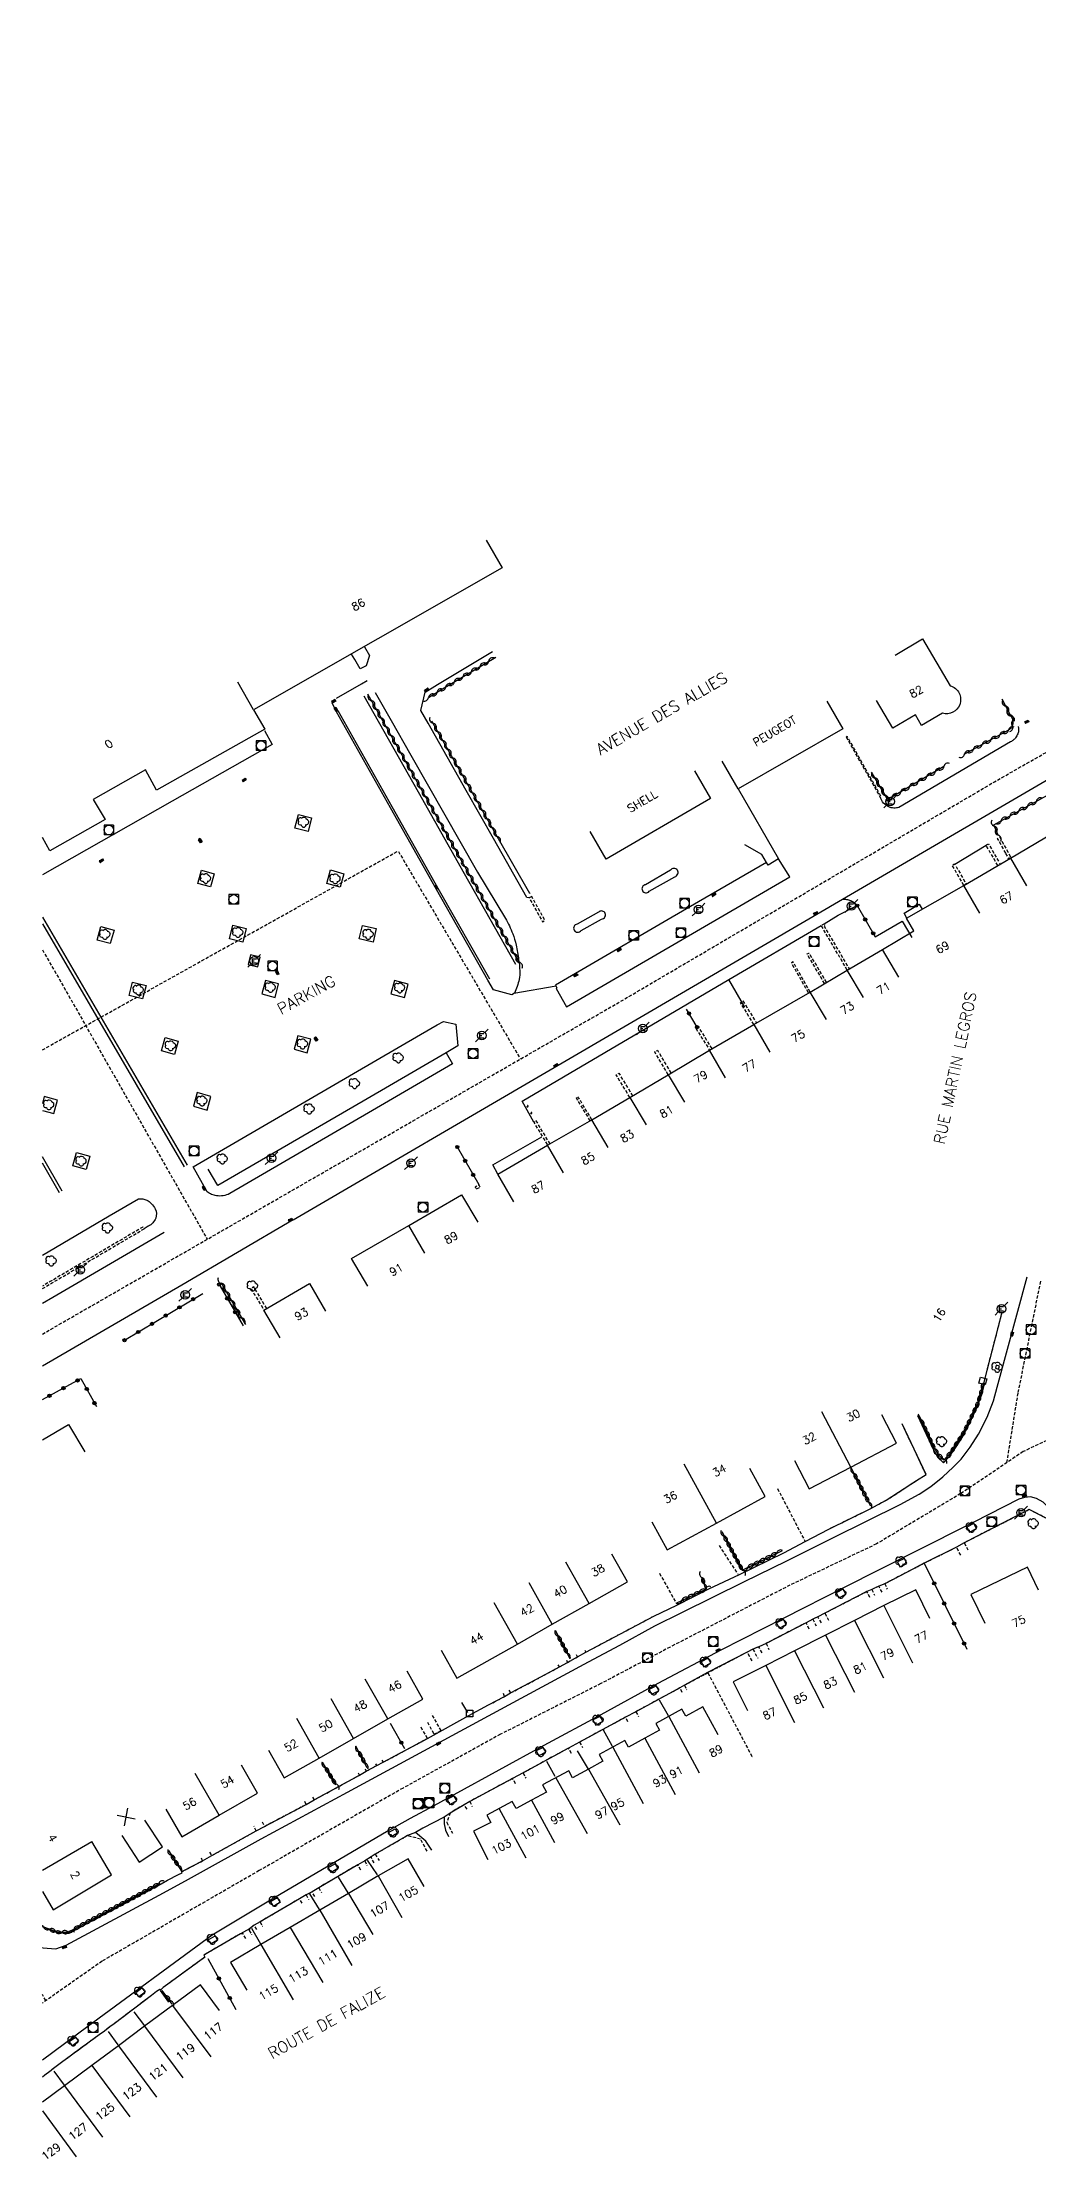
# Model space of a CAD drawing. Header units: millimetres. Extents: x 267000 to 268000, y 124000 to 125000.
# Drawn here: x 267000 to 267155.6, y 124669.3 to 125000 of the extents above; entities that cross this region are included whole.
import ezdxf
from ezdxf.enums import TextEntityAlignment as Align

# ---------------------------------------------------------------- set-up
doc = ezdxf.new("R2010")
doc.units = ezdxf.units.MM
doc.linetypes.add('DASHED', pattern=[0.75, 0.5, -0.25])
doc.layers.get('0').update_dxf_attribs({"linetype": 'CONTINUOUS'})
for name, color, linetype in [('W0001', 6, 'DASHED'), ('W0008', 7, 'CONTINUOUS'), ('W0017', 7, 'CONTINUOUS'), ('W0100', 7, 'CONTINUOUS'), ('W0112', 1, 'DASHED'), ('W0300', 7, 'CONTINUOUS'), ('W0302', 3, 'CONTINUOUS'), ('W0310', 3, 'CONTINUOUS'), ('W0322', 7, 'CONTINUOUS'), ('W0400', 7, 'CONTINUOUS'), ('W0420', 7, 'CONTINUOUS'), ('W0471', 7, 'CONTINUOUS'), ('W0984', 7, 'CONTINUOUS'), ('W0989', 7, 'CONTINUOUS'), ('W0991', 7, 'CONTINUOUS'), ('W1102', 7, 'CONTINUOUS')]:
    doc.layers.add(name, color=color, linetype=linetype)
doc.styles.get("Standard").update_dxf_attribs({"font": 'romans.shx', "width": 0.85})

# ---------------------------------------------------------------- blocks, each defined once
blk = doc.blocks.new('T400')
for p, q in [((-0.15, 0.3), (0.15, 0.3)), ((-0.15, -0.25), (-0.15, 0.3)), ((-0.15, 0.15), (0.15, 0.15)), ((-0.15, 0), (0.15, 0)), ((0.15, 0.3), (0.15, -0.25)), ((-0.15, -0.15), (0.15, -0.15)), ((-0.15, -0.25), (-0.15, -0.3)), ((-0.15, -0.3), (0.15, -0.3)), ((0.15, -0.3), (0.15, -0.25))]:
    blk.add_line(p, q)
blk = doc.blocks.new('T420')
for p, q in [((0.75, 0.75), (-0.75, 0.75)), ((-0.75, 0.75), (-0.75, -0.75)), ((0.75, 0.75), (0.75, -0.75)), ((0.75, -0.75), (-0.75, -0.75))]:
    blk.add_line(p, q)
blk.add_ellipse((0, 0), major_axis=(-0.53, 0.53), ratio=1, start_param=3.926991, end_param=10.210176)
blk = doc.blocks.new('T471')
for p, q in [((-0.333334, 0.333334), (-0.333334, -0.333334)), ((-0.333334, 0.333334), (0.333334, 0.333334)), ((-0.333334, 0), (0, 0)), ((0.500001, 0.500001), (1.000002, 1.000002)), ((-0.500001, -0.500001), (-1.000002, -1.000002)), ((-0.333334, -0.333334), (0.333334, -0.333334))]:
    blk.add_line(p, q)
blk.add_ellipse((0, 0), major_axis=(0.471405, 0.471405), ratio=1, start_param=5.4977871438, end_param=11.780972451)
blk = doc.blocks.new('T300')
for p, q in [((-0.8, 0.51), (-0.86, 0.34)), ((-0.86, 0.34), (-0.86, 0.17)), ((-0.86, 0.17), (-0.74, 0.06)), ((-0.69, 0.63), (-0.8, 0.51)), ((-0.8, -0.06), (-0.74, 0.06)), ((-0.74, 0.06), (-0.69, 0.11)), ((-0.57, 0.69), (-0.69, 0.63)), ((-0.46, 0.69), (-0.57, 0.69)), ((-0.29, 0.63), (-0.46, 0.69)), ((-0.29, 0.63), (-0.17, 0.74)), ((-0.23, 0.57), (-0.29, 0.63)), ((-0.17, 0.74), (-0.06, 0.8)), ((-0.06, 0.8), (0.06, 0.8)), ((0.06, 0.8), (0.23, 0.74)), ((0.23, 0.74), (0.34, 0.63)), ((0.34, 0.63), (0.4, 0.51)), ((0.46, 0.46), (0.34, 0.46)), ((0.4, 0.51), (0.4, 0.46)), ((0.57, 0.4), (0.46, 0.46)), ((0.57, 0.4), (0.69, 0.29)), ((0.69, 0.29), (0.74, 0.17)), ((0.74, 0.06), (0.69, -0.17)), ((0.74, 0.17), (0.74, 0.06)), ((-0.8, -0.17), (-0.8, -0.06)), ((-0.8, -0.23), (-0.8, -0.17)), ((-0.74, -0.34), (-0.8, -0.23)), ((-0.69, -0.4), (-0.74, -0.34)), ((-0.51, -0.46), (-0.69, -0.4)), ((-0.4, -0.46), (-0.51, -0.46)), ((-0.4, -0.46), (-0.34, -0.46)), ((-0.34, -0.46), (-0.34, -0.4)), ((-0.34, -0.51), (-0.34, -0.46)), ((-0.29, -0.63), (-0.34, -0.51)), ((-0.17, -0.74), (-0.29, -0.63)), ((-0.06, -0.8), (-0.17, -0.74)), ((0.06, -0.8), (-0.06, -0.8)), ((0.17, -0.74), (0.06, -0.8)), ((0.23, -0.69), (0.17, -0.74)), ((0.29, -0.46), (0.23, -0.46)), ((0.29, -0.63), (0.23, -0.69)), ((0.46, -0.4), (0.29, -0.46)), ((0.34, -0.51), (0.29, -0.63)), ((0.34, -0.51), (0.34, -0.46)), ((0.57, -0.34), (0.46, -0.4)), ((0.63, -0.29), (0.57, -0.34)), ((0.69, -0.17), (0.63, -0.29))]:
    blk.add_line(p, q)
blk = doc.blocks.new('t112o')
at = {"color": 0, "linetype": 'Continuous'}
for p, q in [((-0.5, 0.5), (0.5, 0.5)), ((-0.5, -0.5), (-0.5, 0.5)), ((0.5, 0.5), (0.5, -0.5)), ((0.5, -0.5), (-0.5, -0.5))]:
    blk.add_line(p, q, dxfattribs=at)
blk = doc.blocks.new('t310o')
at = {"color": 0, "linetype": 'Continuous'}
for centre, start, end in [((-0.5, 0.38), 216.8699, 323.1304), ((0.5, -0.37), 36.8699, 143.1303)]:
    blk.add_arc(centre, 0.625, start, end, dxfattribs=at)
blk = doc.blocks.new('t322o')
at = {"color": 0, "linetype": 'Continuous'}
for radius in [0.25, 0.15]:
    blk.add_circle((0, 0), radius, dxfattribs=at)
blk = doc.blocks.new('t991o')
at = {"color": 0, "linetype": 'Continuous'}
for p, q in [((-1, 1), (1, -1)), ((-1, -1), (1, 1))]:
    blk.add_line(p, q, dxfattribs=at)

msp = doc.modelspace()

# ---------------------------------------------------------------- linework, layer by layer
at = {"layer": 'W0001', "flags": 128}
for points in [[(267000, 124798.16), (267089.95, 124849.93), (267148.73, 124884.45), (267214.18, 124921.8), (267260.86, 124949.37), (267322.71, 124985.19), (267333.46, 124988.9), (267351.8, 125000)], [(267000, 124842.57), (267055.58, 124873.65), (267074.69, 124841.15)], [(267000, 124858.2), (267002.94, 124853.11), (267025.76, 124812.99)]]:
    msp.add_lwpolyline(points, dxfattribs=at)
at = {"layer": 'W0001'}
for points in [[(267339.73, 124907.63), (267323.99, 124896.55), (267309.55, 124884.73), (267293.87, 124872.45), (267278.13, 124860.56), (267264.16, 124849.42), (267243.14, 124834.06), (267224.93, 124821.58), (267209.91, 124811.66), (267193.09, 124801.47), (267168.44, 124787.04), (267153.24, 124779.8), (267143.46, 124773.24), (267130.31, 124765.38), (267116.8, 124758.94), (267098.08, 124749.27), (267087.25, 124743.55), (267071.57, 124735.64), (267056.36, 124727.24), (267033.87, 124714.34), (267009.34, 124700.19), (267000, 124693.63)], [(267150.69, 124778.09), (267152.45, 124789.02), (267156, 124806.53)], [(267000.57, 124694.03), (267000, 124694.97)]]:
    msp.add_lwpolyline(points, dxfattribs=at)
at = {"layer": 'W0008', "flags": 128}
for points in [[(267076.06, 124866.31), (267075.7, 124866.37), (267070.46, 124875.58), (267066.19, 124883.11), (267060.25, 124893.6), (267059.14, 124895.62), (267059.81, 124898.49), (267061.75, 124899.67), (267070.32, 124904.82)], [(267045.98, 124897.53), (267049.86, 124899.77), (267050.72, 124900.27)], [(267069.89, 124853.62), (267061.86, 124867.77), (267054.67, 124880.57), (267046.23, 124895.55)], [(267034.71, 124892.46), (267035.92, 124890.3), (267020.26, 124881.46), (267000, 124869.93)], [(267113.15, 124871.87), (267102.53, 124865.73), (267080.17, 124852.68)], [(267135.06, 124863.15), (267134.62, 124863.92), (267136.98, 124865.36), (267137.46, 124864.54)], [(267000, 124863.32), (267022.62, 124824.55)], [(267000, 124862.29), (267022.18, 124824.29)], [(267003.08, 124820.49), (267000, 124825.85)], [(267002.66, 124820.25), (267000, 124824.87)], [(267000, 124793.2), (267021.79, 124805.84), (267039.2, 124816.05)], [(267016.54, 124815.02), (267015.89, 124814.61)], [(267019.03, 124814.06), (267001.62, 124803.9), (267000, 124802.96)]]:
    msp.add_lwpolyline(points, dxfattribs=at)
for points in [[(267052.01, 124898.4), (267054.49, 124894.05), (267057.58, 124888.63), (267067.96, 124870.36), (267072.38, 124863.11, -0.029091), (267073.48, 124860.72, -0.041568), (267074, 124858.96, -0.014323), (267074.41, 124856.65, -0.019305), (267074.6, 124854.91, -0.077148), (267074.49, 124853.59, -0.044816), (267073.76, 124851.44), (267073.32, 124851.15), (267070.47, 124851.96), (267069.6, 124853.46), (267061.58, 124867.61), (267054.39, 124880.41), (267045.94, 124895.39), (267045.3, 124896.79)], [(267152.42, 124893.1, -0.210853), (267152.38, 124891.97, -0.088544), (267152.03, 124891.33, -0.05906), (267151.69, 124890.98, -0.05906), (267151.27, 124890.73), (267133.81, 124880.45, -0.08622), (267133.02, 124880.36, -0.08622), (267132.24, 124880.54, -0.107487), (267131.43, 124881.12, -0.107487), (267130.93, 124881.98)], [(267039.2, 124816.03), (267080.57, 124840.17), (267121.01, 124863.8), (267125.01, 124866.1), (267163.49, 124888.56, -0.111195), (267166.54, 124889.51, -0.137152), (267169.1, 124889.01, -0.093635), (267171.45, 124887.21, -0.087771), (267173.12, 124884.53, -0.092394), (267173.59, 124882.19, -0.081554), (267173.19, 124879.51), (267171.06, 124871.26)], [(267125.01, 124866.1, -0.062197), (267125.64, 124866.09, -0.062197), (267126.24, 124865.92, -0.066238), (267126.82, 124865.59, -0.066238), (267127.29, 124865.11)], [(267000, 124810.51), (267010.44, 124816.64), (267015.03, 124819.32, -0.063559), (267015.71, 124819.28, -0.067174), (267016.33, 124819.08, -0.087168), (267017.02, 124818.58, -0.071282), (267017.63, 124817.73, -0.218911), (267017.71, 124816.29, -0.180441), (267016.56, 124815.01)]]:
    msp.add_lwpolyline(points, format="xyb", dxfattribs=at)
msp.add_lwpolyline([(267152.61, 124893.21), (267152.61, 124893.21)], close=True, dxfattribs=at)
msp.add_lwpolyline([(267025.75, 124820.39), (267023.54, 124824.3), (267059.07, 124845), (267061.67, 124846.51), (267062.68, 124847.02), (267064.6, 124846.59), (267064.91, 124843.2), (267063.08, 124842.13), (267064.06, 124840.39), (267050.94, 124832.72), (267029.27, 124820.11, -0.078775), (267028.27, 124819.78, -0.078775), (267027.22, 124819.78, -0.05975), (267026.45, 124820, -0.05975)], format="xyb", close=True, dxfattribs=at)
at = {"layer": 'W0008'}
for points in [[(267018.91, 124710.86), (267022.81, 124713.01), (267034.17, 124719.3), (267047.67, 124726.57), (267060.86, 124733.74), (267074.81, 124741.26), (267085.34, 124746.97), (267090.2, 124749.58), (267095.7, 124752.57), (267099.92, 124754.65), (267104.84, 124757.09), (267109.61, 124759.47), (267116.31, 124762.76), (267123.6, 124766.41), (267134.02, 124771.56), (267136.97, 124773.15), (267138.8, 124774.37), (267140.68, 124775.87), (267142.3, 124777.36), (267143.52, 124778.65), (267144.95, 124780.51), (267146.24, 124782.52), (267147.6, 124785.18), (267148.59, 124787.74), (267149.18, 124789.85), (267153.83, 124807.11)], [(267136.72, 124785.43), (267139.16, 124780.21), (267139.89, 124778.89), (267140.76, 124778.06), (267141.7, 124779.08), (267142.55, 124780.22), (267143.69, 124782), (267144.76, 124783.99), (267145.93, 124786.52), (267146.83, 124788.91), (267147.21, 124790.39), (267147.12, 124790.64), (267147.59, 124792.5), (267149.9, 124801.39)], [(267149.02, 124793.31), (267148.88, 124792.82), (267149.37, 124792.7), (267149.51, 124793.17), (267149.02, 124793.31)], [(267019.56, 124712.83), (267021.28, 124713.74), (267021.84, 124714.01), (267021.78, 124714.15), (267022.02, 124714.29), (267025.04, 124715.85), (267026.46, 124716.69), (267033.4, 124720.54), (267034.69, 124721.25), (267041.21, 124724.69), (267042.45, 124725.39), (267049.55, 124729.25), (267050.6, 124729.86), (267052.25, 124730.78), (267053.22, 124731.26), (267060.15, 124735), (267066.62, 124738.59), (267069.69, 124740.22), (267072.22, 124741.54), (267073.14, 124742.09), (267077.1, 124744.19), (267080.78, 124746.17), (267082.02, 124746.86), (267083.6, 124747.72), (267084.9, 124748.46), (267088.55, 124750.41), (267095.54, 124754.11), (267099.13, 124755.81), (267104.13, 124758.39), (267108.93, 124760.6), (267115.85, 124763.97), (267119.15, 124765.78), (267122.87, 124767.71), (267129.35, 124770.88), (267131.8, 124772.2), (267136.58, 124775.29), (267138.05, 124776.24), (267134.32, 124784.14)], [(267167.04, 124752.49), (267157.98, 124770.12), (267157.2, 124771.07), (267156.37, 124771.93), (267155.33, 124772.48), (267154.38, 124772.74), (267153.45, 124772.65), (267152.53, 124772.35), (267145.51, 124768.79), (267136.07, 124764.02), (267125.24, 124758.58), (267115.84, 124753.8), (267105.99, 124748.79), (267096.16, 124743.55), (267087.24, 124738.69), (267078.35, 124733.88), (267064.29, 124726.2), (267061.14, 124724.47), (267057.46, 124722.47)], [(267157.03, 124769.3), (267154.19, 124770.74), (267144.03, 124765.55), (267142.83, 124764.87), (267137.75, 124762.35), (267131.61, 124759.17), (267130.66, 124758.79), (267129.57, 124758.28), (267128.82, 124757.93), (267122.25, 124754.56), (267121.14, 124754.01), (267120.38, 124753.64), (267119.31, 124753.07), (267113.08, 124749.85), (267111.93, 124749.31), (267111.01, 124748.94), (267110.12, 124748.47), (267103.92, 124745.3), (267100.31, 124743.29), (267099.61, 124742.89), (267092.71, 124739.17), (267091.1, 124738.3), (267083.93, 124734.42), (267082.2, 124733.48), (267075.13, 124729.62), (267073.47, 124728.73), (267066.79, 124725.16), (267065.89, 124724.63), (267063.72, 124723.34), (267062.76, 124722.68), (267062.76, 124721.63), (267062.98, 124720.64), (267063.44, 124719.69)], [(267144.84, 124767.24), (267145.93, 124767.81), (267145.54, 124768.59), (267144.44, 124768.01), (267144.84, 124767.24)], [(267135.07, 124762.31), (267134.68, 124763.12), (267133.58, 124762.57), (267133.97, 124761.78), (267135.07, 124762.31)], [(267125.52, 124757.52), (267125.12, 124758.3), (267124.02, 124757.74), (267124.42, 124756.96), (267125.52, 124757.52)], [(267116.19, 124752.78), (267115.78, 124753.56), (267114.68, 124753.03), (267115.11, 124752.21), (267116.19, 124752.78)], [(267104.43, 124746.79), (267104.01, 124747.54), (267102.93, 124746.97), (267103.36, 124746.2), (267104.43, 124746.79)], [(267096.31, 124742.45), (267095.93, 124743.21), (267094.82, 124742.65), (267095.19, 124741.9), (267096.31, 124742.45)], [(267087.55, 124737.67), (267087.15, 124738.42), (267086.01, 124737.91), (267086.46, 124737.09), (267087.55, 124737.67)], [(267078.64, 124732.88), (267078.24, 124733.59), (267077.14, 124733.04), (267077.56, 124732.28), (267078.64, 124732.88)], [(267064.74, 124725.27), (267064.31, 124726.02), (267063.22, 124725.43), (267063.66, 124724.66), (267064.74, 124725.27)], [(267062.76, 124722.68), (267059.45, 124720.98), (267058.31, 124720.28), (267057.06, 124719.8), (267052.01, 124716.9), (267051.35, 124716.47), (267050.37, 124715.87), (267049.27, 124715.26), (267043.17, 124711.66), (267042.13, 124711), (267041.2, 124710.56), (267040.16, 124709.93), (267034.01, 124706.32), (267033.1, 124705.83), (267032.37, 124705.26), (267030.95, 124704.48), (267025.24, 124701.14), (267025.4, 124700.82), (267019.58, 124696.58), (267018.87, 124696.05), (267018.41, 124695.66), (267018.33, 124695.77), (267017.83, 124695.45), (267017.05, 124694.83), (267011.22, 124690.4), (267010.53, 124689.93), (267009.72, 124689.27), (267008.86, 124688.66), (267002.97, 124684.34), (267001.95, 124683.59), (267001.17, 124682.96), (267000.38, 124682.37), (267000, 124682.08)], [(267057.46, 124722.47), (267054.05, 124720.55), (267036.14, 124710.03), (267026.54, 124704.25), (267007.09, 124690), (267000, 124684.74)], [(267055.51, 124720.2), (267054.48, 124719.62), (267054.06, 124720.28), (267055.13, 124720.88), (267055.51, 124720.2)], [(267060.85, 124717.53), (267059.89, 124718.95), (267058.31, 124720.28)], [(267046.16, 124714.65), (267045.12, 124714.06), (267044.66, 124714.8), (267045.74, 124715.4), (267046.16, 124714.65)], [(267000, 124705.69), (267000.07, 124705.57), (267002.23, 124704.72), (267004.17, 124704.54), (267018.57, 124712.25), (267019.56, 124712.83)], [(267000, 124702.34), (267000.09, 124702.28), (267002.1, 124702.1), (267003.74, 124702.68), (267018.91, 124710.86)], [(267037.14, 124709.36), (267036.11, 124708.76), (267035.66, 124709.52), (267036.69, 124710.13), (267037.14, 124709.36)], [(267027.37, 124703.48), (267026.35, 124702.91), (267025.89, 124703.52), (267026.99, 124704.15), (267027.37, 124703.48)], [(267016.05, 124695.33), (267015.1, 124694.62), (267014.6, 124695.3), (267015.54, 124696.01), (267016.05, 124695.33)], [(267004.72, 124686.98), (267004.2, 124687.65), (267005.17, 124688.33), (267005.66, 124687.7), (267004.72, 124686.98)]]:
    msp.add_lwpolyline(points, dxfattribs=at)
at = {"layer": 'W0017'}
for p, q in [((267108.7, 124883.35), (267115.01, 124872.44)), ((267142.55, 124871.58), (267147.43, 124874.55)), ((267080.27, 124852.51), (267073.68, 124851.37))]:
    msp.add_line(p, q, dxfattribs=at)
at = {"layer": 'W0017', "flags": 128}
for points in [[(267050.33, 124905.55), (267051.1, 124904.17), (267050.57, 124902.59), (267049.64, 124902.11), (267048.8, 124903.55), (267048.3, 124904.42)], [(267073.95, 124855.93), (267065.93, 124870.07), (267058.74, 124882.86), (267050.29, 124897.84)], [(267080.17, 124852.68), (267080.37, 124852.27), (267080.27, 124852.15), (267081.91, 124849.31), (267116.8, 124869.6), (267115.01, 124872.44), (267113.4, 124871.46), (267113.15, 124871.87), (267112.4, 124873.1), (267109.76, 124874.59)], [(267122.12, 124862.28), (267124.3, 124863.64), (267127.29, 124865.11)], [(267109.76, 124849.26), (267107.24, 124853.58), (267121.67, 124862.01)], [(267130.12, 124860.25), (267134.33, 124862.7), (267135.84, 124860.11)], [(267076.76, 124831.28), (267074.94, 124834.54), (267107.24, 124853.58)], [(267063.08, 124842.13), (267050.14, 124834.57), (267027.44, 124821.37), (267025.93, 124823.96)], [(267000, 124833.12), (267001.8, 124832.62), (267002.38, 124834.73), (267000.31, 124835.3), (267000, 124834.18)], [(267071.14, 124823.14), (267070.36, 124824.59), (267078.05, 124829.01)]]:
    msp.add_lwpolyline(points, dxfattribs=at)
for points in [[(267042.07, 124878.83), (267041.51, 124876.7), (267039.46, 124877.23), (267040.01, 124879.37)], [(267026.85, 124870.1), (267026.28, 124868.03), (267024.3, 124868.57), (267024.87, 124870.65)], [(267046.51, 124867.99), (267044.44, 124868.58), (267045.04, 124870.68), (267047.1, 124870.1)], [(267011.2, 124861.27), (267010.62, 124859.17), (267008.55, 124859.74), (267009.12, 124861.84)], [(267029.23, 124859.95), (267029.78, 124862.06), (267031.86, 124861.52), (267031.32, 124859.41)], [(267050, 124862.01), (267052.16, 124861.52), (267051.67, 124859.41), (267049.52, 124859.9)], [(267034.02, 124857.06), (267032.5, 124857.42), (267032.14, 124855.9), (267033.66, 124855.54)], [(267016.21, 124852.63), (267015.67, 124850.53), (267013.56, 124851.07), (267014.1, 124853.17)], [(267036.92, 124852.88), (267034.84, 124853.44), (267034.27, 124851.31), (267036.35, 124850.75)], [(267057.13, 124852.85), (267055.01, 124853.41), (267054.46, 124851.32), (267056.57, 124850.75)], [(267018.6, 124842.42), (267019.17, 124844.52), (267021.23, 124843.96), (267020.66, 124841.86)], [(267039.32, 124842.66), (267041.38, 124842.11), (267041.96, 124844.24), (267039.9, 124844.79)], [(267025.73, 124833.18), (267026.33, 124835.29), (267024.21, 124835.89), (267023.61, 124833.78)], [(267005.35, 124826.54), (267007.44, 124825.97), (267006.86, 124823.88), (267004.77, 124824.45)]]:
    msp.add_lwpolyline(points, close=True, dxfattribs=at)
for points in [[(267094.81, 124867.35), (267098.81, 124869.61, 0.182697), (267099.27, 124870.06, 0.236718), (267099.21, 124870.63, 0.256775), (267098.67, 124870.93, 0.256775), (267098.13, 124870.63), (267094.21, 124868.38, 0.236718), (267093.75, 124868.05, 0.236718), (267093.74, 124867.47, 0.256775), (267094.24, 124867.11, 0.256775)], [(267083.61, 124860.95, 0.261936), (267084.17, 124861.24), (267087.34, 124863.02, 0.279829), (267087.9, 124863.37, 0.279829), (267087.85, 124864.02, 0.228454), (267087.37, 124864.28, 0.228454), (267086.86, 124864.07), (267083.53, 124862.23, 0.242068), (267083.06, 124861.87, 0.242068), (267083.08, 124861.28, 0.261936)]]:
    msp.add_lwpolyline(points, format="xyb", close=True, dxfattribs=at)
at = {"layer": 'W0100', "flags": 128}
for points in [[(267069.33, 124922.24), (267071.81, 124917.89), (267033, 124895.7), (267034.75, 124892.69), (267017.86, 124883.17), (267016.11, 124886.31), (267007.95, 124881.69), (267009.79, 124878.59), (267001.16, 124873.69), (267000, 124875.74)], [(267122.57, 124897.07), (267125.06, 124892.73), (267108.7, 124883.35), (267106.21, 124887.69)], [(267101.88, 124886.16), (267104.4, 124881.84), (267088.08, 124872.35), (267085.57, 124876.67)], [(267073.66, 124818.82), (267071.14, 124823.14), (267078.93, 124827.67), (267085.86, 124831.66), (267091.78, 124835.14), (267097.79, 124838.7), (267104.22, 124842.54), (267111.17, 124846.53), (267119.95, 124851.61), (267125.75, 124855.05), (267131.25, 124858.27), (267136.14, 124861.16), (267135.02, 124863.13), (267143.94, 124868.28), (267151.26, 124872.52), (267162, 124878.89), (267163.91, 124875.66), (267163.74, 124875.56), (267165.4, 124872.7), (267161.07, 124870.2)], [(267050.84, 124805.66), (267048.32, 124809.98), (267057.23, 124815.15), (267065.49, 124819.95), (267068.01, 124815.63)], [(267037.13, 124797.58), (267034.62, 124801.91), (267041.73, 124806.05), (267044.25, 124801.73)], [(267000, 124781.66), (267004.11, 124784.06), (267006.63, 124779.75)]]:
    msp.add_lwpolyline(points, dxfattribs=at)
msp.add_lwpolyline([(267133.21, 124904.25), (267137.52, 124906.78), (267141.8, 124899.47, -0.213434), (267143.22, 124898.33, -0.213434), (267143.31, 124896.51, -0.185043), (267142.24, 124895.33, -0.185043), (267140.65, 124895.16), (267137.36, 124893.28), (267136.41, 124894.93), (267132.84, 124892.84), (267130.32, 124897.17)], format="xyb", dxfattribs=at)
at = {"layer": 'W0100'}
for points in [[(267117.48, 124778.4), (267119.79, 124773.97), (267126.29, 124777.37), (267133.45, 124781.11), (267131.13, 124785.54)], [(267095.22, 124768.84), (267097.61, 124764.45), (267105.3, 124768.64), (267112.94, 124772.8), (267110.55, 124777.19)], [(267062.29, 124748.76), (267064.74, 124744.41), (267074.21, 124749.74), (267079.67, 124752.82), (267085.42, 124756.06), (267091.43, 124759.45), (267088.98, 124763.8)], [(267155.62, 124758.15), (267153.89, 124761.75), (267145.07, 124757.49), (267147.25, 124752.98)], [(267138.66, 124753.71), (267136.45, 124758.2), (267131.48, 124755.74), (267126.87, 124753.4), (267122.35, 124751.12), (267117.52, 124748.68), (267113.01, 124746.41), (267107.92, 124743.84), (267110.17, 124739.38)], [(267035.32, 124733.18), (267037.79, 124728.83), (267043.26, 124731.93), (267048.62, 124734.98), (267053.98, 124738.03), (267059.46, 124741.14), (267056.99, 124745.49)], [(267105.59, 124735.53), (267103.17, 124739.91), (267100.54, 124738.45), (267099.92, 124739.57), (267095.84, 124737.32), (267096.41, 124736.27), (267094.12, 124735.04), (267091.59, 124733.64), (267091.01, 124734.69), (267086.99, 124732.49), (267087.56, 124731.45), (267085.33, 124730.2), (267082.82, 124728.84), (267082.23, 124729.93), (267078.16, 124727.73), (267078.77, 124726.61), (267076.43, 124725.35), (267074, 124724.03), (267073.4, 124725.13), (267069.44, 124722.98), (267070.04, 124721.86), (267067.38, 124720.52), (267069.62, 124716.05)], [(267019.27, 124723.92), (267021.78, 124719.6), (267027.65, 124723), (267033.61, 124726.46), (267031.1, 124730.79)], [(267012.4, 124719.85), (267015.15, 124715.68), (267018.76, 124718.07), (267016, 124722.24)], [(267000, 124711.09), (267001.67, 124708.19), (267010.8, 124713.66), (267007.73, 124718.88)], [(267059.63, 124711.84), (267057.16, 124716.19), (267052.45, 124713.51), (267047.81, 124710.76), (267043.34, 124708.18), (267038.74, 124705.47), (267034.14, 124702.78), (267029.4, 124699.99), (267031.94, 124695.68)], [(267027.67, 124692.46), (267024.69, 124696.47), (267020.36, 124693.26), (267015.98, 124690.01), (267011.88, 124686.97), (267007.73, 124683.89), (267003.46, 124680.72), (267000, 124678.15)]]:
    msp.add_lwpolyline(points, dxfattribs=at)
at = {"layer": 'W0112'}
for p, q in [((267147.59, 124792.5), (267149.9, 124801.39)), ((267138.05, 124776.24), (267134.32, 124784.14)), ((267105.71, 124765.14), (267108.65, 124760.65)), ((267096.4, 124760.79), (267099.02, 124756.15)), ((267103.98, 124745.24), (267110.96, 124731.96)), ((267017.05, 124694.83), (267011.22, 124690.4)), ((267010.53, 124689.93), (267009.72, 124689.27)), ((267008.86, 124688.66), (267002.97, 124684.34)), ((267001.95, 124683.59), (267001.17, 124682.96))]:
    msp.add_line(p, q, dxfattribs=at)
at = {"layer": 'W0112', "flags": 128}
for points in [[(267125.58, 124891.46), (267130.93, 124881.98), (267131.1, 124882.07), (267125.75, 124891.55)], [(267150.5, 124873.31), (267149.22, 124875.61), (267149.57, 124875.8), (267150.84, 124873.5), (267151.32, 124872.62), (267150.98, 124872.43)], [(267143.94, 124868.28), (267142.15, 124871.43), (267142.52, 124871.64), (267144.31, 124868.49)], [(267076.45, 124866.52), (267076.06, 124866.31), (267078.15, 124862.6), (267078.53, 124862.81)], [(267068.39, 124821.14), (267068.23, 124821.45), (267067.6, 124821.13), (267067.76, 124820.82)]]:
    msp.add_lwpolyline(points, close=True, dxfattribs=at)
for points in [[(267149.27, 124871.37), (267147.43, 124874.55), (267147.8, 124874.76), (267149.65, 124871.59)], [(267125.75, 124855.05), (267121.67, 124862.01), (267122.12, 124862.28), (267122.3, 124861.99), (267122.15, 124861.89), (267126.05, 124855.22)], [(267122.21, 124852.95), (267119.46, 124857.58), (267119.76, 124857.71), (267122.48, 124853.11)], [(267119.95, 124851.61), (267117.29, 124856.31), (267117.02, 124856.16), (267119.67, 124851.45)], [(267111.17, 124846.53), (267109.05, 124849.97), (267109.45, 124850.22), (267111.57, 124846.77)], [(267104.62, 124842.79), (267102.49, 124846.2), (267102.09, 124845.95), (267104.22, 124842.54)], [(267097.79, 124838.7), (267095.66, 124842.26), (267096.08, 124842.51), (267098.21, 124838.95)], [(267091.78, 124835.14), (267089.64, 124838.68), (267090.05, 124838.93), (267092.2, 124835.39)], [(267085.86, 124831.66), (267083.68, 124835.26), (267083.37, 124835.08), (267085.55, 124831.47)], [(267079.32, 124827.89), (267077.14, 124831.51), (267076.76, 124831.28), (267078.93, 124827.67)], [(267000, 124805.27), (267001.41, 124806.1), (267015.89, 124814.61), (267015.72, 124814.9), (267001.24, 124806.38), (267000, 124805.65)], [(267035.06, 124802.17), (267033.56, 124804.69), (267033.04, 124805.55), (267032.6, 124805.29), (267033.11, 124804.43), (267034.62, 124801.91)]]:
    msp.add_lwpolyline(points, dxfattribs=at)
for points in [[(267075.69, 124833.8, 1.023033), (267075.89, 124833.78, 0.977486)], [(267076.28, 124832.72, 1.023033), (267076.48, 124832.7, 0.977486)]]:
    msp.add_lwpolyline(points, format="xyb", close=True, dxfattribs=at)
at = {"layer": 'W0112'}
for points in [[(267122.87, 124767.71), (267129.35, 124770.88), (267131.8, 124772.2), (267136.58, 124775.29)], [(267114.85, 124774.04), (267119.15, 124765.78), (267119.8, 124766.07)], [(267157.03, 124769.3), (267154.19, 124770.74), (267144.03, 124765.55), (267144.71, 124764.22)], [(267143.48, 124763.6), (267142.83, 124764.87), (267137.77, 124762.35), (267131.61, 124759.17), (267131.98, 124758.29)], [(267131.19, 124757.83), (267130.66, 124758.79), (267129.57, 124758.28), (267129.99, 124757.38)], [(267129.27, 124757.03), (267128.82, 124757.93), (267122.25, 124754.56), (267122.81, 124753.49)], [(267084.74, 124748.79), (267084.9, 124748.46), (267088.55, 124750.41), (267095.54, 124754.11)], [(267119.79, 124752.06), (267119.31, 124753.07), (267113.08, 124749.85), (267113.48, 124748.91)], [(267121.71, 124753.04), (267121.14, 124754.01), (267120.38, 124753.64), (267120.88, 124752.6)], [(267110.87, 124747.11), (267110.12, 124748.47), (267103.98, 124745.24), (267100.31, 124743.29), (267100.67, 124742.56)], [(267112.45, 124748.36), (267111.93, 124749.31), (267111.01, 124748.94), (267111.76, 124747.51)], [(267072.9, 124742.54), (267073.14, 124742.09), (267077.1, 124744.19), (267080.78, 124746.17), (267080.6, 124746.47)], [(267081.86, 124747.24), (267082.02, 124746.86), (267083.6, 124747.72), (267083.44, 124748.07)], [(267069.69, 124740.22), (267072.22, 124741.54), (267072.02, 124742.03)], [(267099.96, 124742.18), (267099.61, 124742.89), (267092.71, 124739.17), (267093.14, 124738.41)], [(267060.16, 124737.54), (267061.19, 124735.64), (267062.31, 124736.21), (267060.81, 124738.82)], [(267053.04, 124731.59), (267053.22, 124731.26), (267060.15, 124735), (267059.1, 124736.86)], [(267091.47, 124737.59), (267091.1, 124738.3), (267083.93, 124734.42), (267084.39, 124733.58)], [(267082.66, 124732.66), (267082.2, 124733.48), (267075.13, 124729.62), (267075.52, 124728.8)], [(267042.21, 124725.82), (267042.45, 124725.39), (267049.55, 124729.25), (267049.39, 124729.59)], [(267050.41, 124730.23), (267050.6, 124729.86), (267052.25, 124730.78), (267052.1, 124731.04)], [(267073.93, 124727.91), (267073.47, 124728.73), (267066.79, 124725.16), (267067.16, 124724.36)], [(267034.32, 124721.97), (267034.69, 124721.25), (267041.21, 124724.69), (267041, 124725.13)], [(267066.35, 124723.93), (267065.89, 124724.63), (267063.72, 124723.34), (267063.17, 124721.88), (267064.09, 124720.2)], [(267026.14, 124717.24), (267026.46, 124716.69), (267033.4, 124720.54), (267033.03, 124721.3)], [(267060.12, 124717.36), (267059.1, 124719.25), (267057.06, 124719.8), (267052.01, 124716.9), (267052.6, 124715.9)], [(267022.02, 124714.29), (267025.04, 124715.85), (267024.78, 124716.45)], [(267051.82, 124715.53), (267051.35, 124716.47), (267050.37, 124715.87), (267050.73, 124715.15)], [(267000, 124705.69), (267000.07, 124705.57), (267002.23, 124704.72), (267004.17, 124704.54), (267018.57, 124712.25)], [(267049.76, 124714.43), (267049.27, 124715.26), (267043.17, 124711.66), (267043.59, 124710.91)], [(267040.58, 124709.23), (267040.16, 124709.93), (267034.01, 124706.32), (267034.37, 124705.65)], [(267042.58, 124710.3), (267042.13, 124711), (267041.2, 124710.56), (267041.59, 124709.84)], [(267033.52, 124705.14), (267033.1, 124705.83), (267032.37, 124705.26), (267032.31, 124705), (267032.7, 124704.33)], [(267031.81, 124703.74), (267031.36, 124704.45), (267030.95, 124704.48), (267025.24, 124701.14), (267025.4, 124700.82), (267019.58, 124696.58)], [(267018.87, 124696.05), (267018.41, 124695.66), (267018.33, 124695.77), (267017.83, 124695.45)], [(267000.38, 124682.37), (267000, 124682.08)]]:
    msp.add_lwpolyline(points, dxfattribs=at)
at = {"layer": 'W0302', "flags": 128}
msp.add_lwpolyline([(267076.19, 124866.99), (267076.15, 124867), (267071.06, 124875.92)], dxfattribs=at)
at = {"layer": 'W0310'}
for p, q in [((267129.41, 124771.26), (267126.37, 124777.26)), ((267082.44, 124747.44), (267080.16, 124751.83)), ((267050.77, 124730.39), (267048.96, 124733.8)), ((267043.72, 124731.29), (267045.85, 124727.76)), ((267019.72, 124717.47), (267021.75, 124714.25)), ((267020.3, 124693.47), (267018.74, 124695.61))]:
    msp.add_line(p, q, dxfattribs=at)
at = {"layer": 'W0310', "flags": 128}
for points in [[(267060.33, 124897.63), (267062.27, 124898.81), (267070.84, 124903.96)], [(267074.49, 124856.24), (267066.47, 124870.37), (267059.29, 124883.16), (267050.84, 124898.15)], [(267149.89, 124897.4), (267151.29, 124894.74)], [(267071.06, 124875.92), (267066.8, 124883.46), (267060.86, 124893.94)], [(267150.94, 124892.53), (267143.95, 124888.72)], [(267149.34, 124876.11), (267148.63, 124877.76), (267162.41, 124885.33), (267166.32, 124887.24), (267167.9, 124886.48)], [(267140.84, 124886.84), (267132.07, 124881.67), (267129.53, 124885.98)], [(267027.97, 124806.1), (267029.2, 124803.98), (267031.72, 124799.66)]]:
    msp.add_lwpolyline(points, dxfattribs=at)
msp.add_lwpolyline([(267151.29, 124894.74, -0.070403), (267151.5, 124894.36, -0.070403), (267151.6, 124893.94, -0.134219), (267151.47, 124893.14, -0.134219), (267150.94, 124892.53)], format="xyb", dxfattribs=at)
at = {"layer": 'W0310'}
for points in [[(267136.95, 124785.51), (267139.11, 124780.77), (267139.88, 124779.41), (267140.83, 124778.45), (267141.89, 124779.6), (267142.88, 124781.12), (267143.91, 124782.69), (267144.91, 124784.73), (267146.18, 124787.43), (267147.07, 124790.49)], [(267106.14, 124767.3), (267109.35, 124761.29), (267115.61, 124764.36)], [(267099.02, 124756.15), (267103.63, 124758.3), (267103.08, 124760.13)], [(267000, 124705.8), (267000.09, 124705.6), (267002.26, 124704.75), (267004.06, 124704.7), (267018.42, 124712.37)]]:
    msp.add_lwpolyline(points, dxfattribs=at)
at = {"layer": 'W0322'}
for p, q in [((267137.77, 124762.35), (267144.45, 124748.92)), ((267065.47, 124740.58), (267066.41, 124739.06)), ((267096.35, 124741.03), (267097.75, 124738.6)), ((267054.35, 124737.36), (267056.59, 124733.44)), ((267089.07, 124733.74), (267087.6, 124736.39)), ((267085.33, 124730.2), (267083.6, 124733.07)), ((267080.11, 124729.04), (267078.83, 124731.37)), ((267052.37, 124713.69), (267050.82, 124715.98)), ((267047.77, 124710.86), (267046.25, 124713.34)), ((267043.31, 124708.27), (267041.78, 124710.72)), ((267034.12, 124702.86), (267032.73, 124705.28)), ((267030.29, 124692.59), (267025.89, 124700.55)), ((267018.39, 124695.6), (267019.73, 124693.78)), ((267015.99, 124690.09), (267014.37, 124692.25)), ((267010.31, 124689.18), (267011.78, 124687.1)), ((267003.45, 124680.79), (267001.84, 124682.99))]:
    msp.add_line(p, q, dxfattribs=at)
at = {"layer": 'W0322', "flags": 128}
for points in [[(267127.29, 124865.11), (267130.12, 124860.25)], [(267102.29, 124846.12), (267100.62, 124848.95)], [(267064.83, 124827.4), (267068.17, 124821.52)], [(267027.62, 124805.9), (267028.85, 124803.78), (267031.37, 124799.46)], [(267012.84, 124797.21), (267025.07, 124804.53)], [(267000, 124787.93), (267006.04, 124791.23), (267008.44, 124786.84)]]:
    msp.add_lwpolyline(points, dxfattribs=at)
at = {"layer": 'W1102'}
for p, q in [((267033, 124895.7), (267030.52, 124900.04)), ((267151.26, 124872.52), (267153.77, 124868.2)), ((267146.45, 124863.95), (267143.94, 124868.28)), ((267133.78, 124853.96), (267131.25, 124858.27)), ((267128.29, 124850.74), (267125.75, 124855.05)), ((267122.48, 124847.3), (267119.95, 124851.61)), ((267111.17, 124846.53), (267113.67, 124842.2)), ((267106.74, 124838.22), (267104.22, 124842.54)), ((267097.79, 124838.7), (267100.34, 124834.4)), ((267091.78, 124835.14), (267094.32, 124830.84)), ((267088.38, 124827.33), (267085.86, 124831.66)), ((267081.43, 124823.34), (267078.93, 124827.67)), ((267059.74, 124810.83), (267057.23, 124815.15)), ((267126.29, 124777.37), (267121.78, 124786.01)), ((267105.3, 124768.64), (267100.27, 124777.87)), ((267085.42, 124756.06), (267081.76, 124762.54)), ((267079.67, 124752.82), (267076.03, 124759.29)), ((267074.21, 124749.74), (267070.57, 124756.2)), ((267131.48, 124755.74), (267135.92, 124746.78)), ((267126.87, 124753.4), (267131.39, 124744.48)), ((267117.52, 124748.68), (267122.03, 124739.76)), ((267122.35, 124751.12), (267126.86, 124742.2)), ((267113.01, 124746.41), (267117.52, 124737.48)), ((267053.98, 124738.03), (267050.44, 124744.26)), ((267048.62, 124734.98), (267045.1, 124741.18)), ((267043.26, 124731.93), (267039.76, 124738.1)), ((267097.85, 124738.42), (267102.6, 124729.62)), ((267089.12, 124733.64), (267093.88, 124724.84)), ((267094.12, 124735.04), (267098.88, 124726.24)), ((267027.65, 124723), (267023.88, 124729.5)), ((267080.22, 124728.85), (267085.1, 124720.12)), ((267085.33, 124730.2), (267090.21, 124721.47)), ((267076.43, 124725.35), (267080, 124718.75)), ((267071.35, 124724.01), (267075.51, 124716.32)), ((267000, 124714.42), (267007.73, 124718.88)), ((267052.45, 124713.51), (267056.14, 124707.03)), ((267047.81, 124710.76), (267051.61, 124704.34)), ((267038.74, 124705.47), (267043.83, 124696.86)), ((267043.34, 124708.18), (267048.33, 124699.52)), ((267034.14, 124702.78), (267039.18, 124694.14)), ((267020.36, 124693.26), (267026.32, 124685.22)), ((267015.98, 124690.01), (267021.94, 124681.98)), ((267011.88, 124686.97), (267017.84, 124678.94)), ((267007.73, 124683.89), (267013.69, 124675.86)), ((267003.46, 124680.72), (267009.41, 124672.69)), ((267000, 124676.79), (267005.31, 124669.64))]:
    msp.add_line(p, q, dxfattribs=at)

# ---------------------------------------------------------------- block references
at = {"layer": 'W0112', "rotation": 74.91696129336391}
msp.add_blockref('t112o', (267146.93, 124790.83), dxfattribs=at)
at = {"layer": 'W0112'}
msp.add_blockref('t112o', (267066.74, 124738.89), dxfattribs=at)
at = {"layer": 'W0300'}
for p in [(267040.83, 124878.14), (267025.53, 124869.34), (267045.76, 124869.3), (267009.8, 124860.61), (267030.56, 124860.91), (267050.93, 124860.62), (267015.02, 124851.92), (267035.65, 124852.32), (267055.85, 124852.26), (267040.68, 124843.5), (267020.04, 124843.21), (267055.63, 124841.32), (267048.79, 124837.31), (267001.03, 124833.99), (267024.97, 124834.59), (267041.71, 124833.33), (267006.08, 124825.18), (267028.14, 124825.52), (267010.2, 124814.75), (267001.41, 124809.59), (267032.86, 124805.68), (267149.2, 124792.98), (267140.52, 124781.36), (267145.19, 124767.96), (267154.84, 124768.54), (267134.17, 124762.62), (267124.76, 124757.64), (267115.44, 124752.94), (267103.64, 124746.93), (267095.53, 124742.56), (267086.86, 124737.86), (267077.88, 124732.92), (267063.96, 124725.41), (267054.87, 124720.38), (267045.45, 124714.79), (267036.29, 124709.53), (267026.6, 124703.61), (267015.26, 124695.39), (267004.83, 124687.7)]:
    msp.add_blockref('T300', p, dxfattribs=at)
at = {"layer": 'W0310'}
for p, rotation in [((267069.72, 124903.29), 31.0555521903492), ((267064.35, 124900.06), 31.0555521903492), ((267065.69, 124900.87), 31.0555521903492), ((267067.03, 124901.67), 31.0555521903492), ((267068.38, 124902.48), 31.0555521903492), ((267051.41, 124897.15), 119.3987889305816), ((267060.33, 124897.63), 31.05555218994981), ((267061.67, 124898.44), 31.05555218994981), ((267063.01, 124899.25), 31.0555521903492), ((267150.47, 124896.3), 297.802520384516), ((267052.17, 124895.79), 119.3987889305816), ((267052.94, 124894.42), 119.3987889305816), ((267053.71, 124893.06), 119.3987889305816), ((267061.03, 124893.63), 119.5377853265148), ((267151.2, 124894.91), 297.802520384516), ((267151.29, 124894.74), 304.8905109048982), ((267151.51, 124893.25), 249.428474078335), ((267054.48, 124891.7), 119.3987889305816), ((267055.25, 124890.33), 119.3987889305816), ((267061.81, 124892.27), 119.5377853265148), ((267062.58, 124890.91), 119.5377853265148), ((267063.35, 124889.55), 119.5377853265148), ((267146.81, 124890.28), 208.5272526938781), ((267148.19, 124891.03), 208.5272526938781), ((267149.57, 124891.78), 208.5272526938781), ((267150.94, 124892.53), 208.5272526938781), ((267056.02, 124888.97), 119.3987889305816), ((267056.79, 124887.6), 119.3987889305816), ((267057.55, 124886.24), 119.3987889305816), ((267064.12, 124888.18), 119.5377853265148), ((267064.89, 124886.82), 119.5377853265148), ((267140.84, 124886.84), 210.5181506542069), ((267144.06, 124888.79), 208.5272526938781), ((267145.44, 124889.53), 208.5272526938781), ((267058.32, 124884.87), 119.3987889305816), ((267059.09, 124883.51), 119.3987889305816), ((267065.67, 124885.46), 119.5377853265148), ((267066.44, 124884.1), 119.5377853265148), ((267130.08, 124885.04), 120.5181506542895), ((267130.88, 124883.69), 120.5181506542895), ((267135.45, 124883.66), 210.5181506542069), ((267136.79, 124884.45), 210.5181506542069), ((267138.14, 124885.25), 210.5181506542069), ((267139.49, 124886.04), 210.5181506542069), ((267059.86, 124882.14), 119.3360847252971), ((267060.63, 124880.78), 119.3360847252971), ((267067.21, 124882.73), 119.4996314274962), ((267067.98, 124881.37), 119.4996314274962), ((267068.75, 124880.01), 119.4996314274962), ((267131.67, 124882.34), 120.5181506542895), ((267132.75, 124882.07), 210.5181506542069), ((267134.1, 124882.86), 210.5181506542069), ((267153.92, 124880.66), 28.80130033232348), ((267155.3, 124881.42), 28.80130033232348), ((267061.39, 124879.41), 119.3360847252971), ((267062.16, 124878.05), 119.3360847252971), ((267062.93, 124876.68), 119.3360847252971), ((267069.52, 124878.64), 119.4996314274962), ((267070.29, 124877.28), 119.4996314274962), ((267148.72, 124877.55), 113.3422818729542), ((267149.81, 124878.4), 28.80130033232348), ((267151.18, 124879.16), 28.80130033232348), ((267152.55, 124879.91), 28.80130033232348), ((267063.7, 124875.32), 119.3360847252971), ((267064.46, 124873.95), 119.3360847252971), ((267071.06, 124875.92), 119.4996314274962), ((267149.34, 124876.11), 113.3422818729542), ((267065.23, 124872.59), 119.3360847252971), ((267066, 124871.22), 119.3360847252971), ((267066.77, 124869.86), 119.5624456531282), ((267067.54, 124868.5), 119.5624456531282), ((267068.31, 124867.14), 119.5624456531282), ((267069.08, 124865.77), 119.5624456531282), ((267069.86, 124864.41), 119.5624456531282), ((267070.63, 124863.05), 119.5624456531282), ((267071.4, 124861.69), 119.5624456531282), ((267072.18, 124860.32), 119.5624456531282), ((267072.95, 124858.96), 119.5624456531282), ((267073.72, 124857.6), 119.5624456531282), ((267074.49, 124856.24), 119.5624456531282), ((267027.97, 124806.1), 300.2021129330732), ((267028.76, 124804.75), 300.2021129330732), ((267029.55, 124803.39), 300.2021129317897), ((267030.33, 124802.04), 300.2021129317897), ((267031.12, 124800.68), 300.2021129317897), ((267146.23, 124787.61), 73.87200834844413), ((267146.51, 124788.57), 73.87200834844413), ((267146.79, 124789.53), 73.87200834844413), ((267137.29, 124784.76), 294.5368579120503), ((267137.71, 124783.85), 294.5368579120503), ((267144.55, 124783.99), 63.67170689541213), ((267144.99, 124784.88), 64.86124770720784), ((267145.41, 124785.79), 64.86124770720784), ((267145.84, 124786.69), 64.86124770720784), ((267138.12, 124782.94), 294.5368579120503), ((267138.54, 124782.03), 294.5368579120503), ((267138.96, 124781.12), 294.5368579120503), ((267142.51, 124780.55), 56.94417718857546), ((267143.05, 124781.39), 56.7744370187059), ((267143.6, 124782.23), 56.7744370187059), ((267144.1, 124783.09), 63.67170689541213), ((267139.42, 124780.23), 299.525987310665), ((267139.92, 124779.37), 314.1913835150451), ((267140.62, 124778.66), 314.1913835150451), ((267141.3, 124778.96), 47.3912946758663), ((267141.96, 124779.71), 56.94417718857546), ((267126.82, 124776.37), 116.9345487877349), ((267127.27, 124775.48), 116.9345487877349), ((267127.73, 124774.59), 116.9345487877349), ((267128.18, 124773.69), 116.9345487877349), ((267128.63, 124772.8), 116.9345487877349), ((267129.09, 124771.91), 116.9345487877349), ((267106.51, 124766.61), 298.1605793994703), ((267106.98, 124765.72), 298.1605793994703), ((267107.45, 124764.84), 298.1605793994703), ((267107.92, 124763.96), 298.1605793994703), ((267108.4, 124763.08), 298.1605793994703), ((267108.87, 124762.2), 298.1605793994703), ((267109.34, 124761.32), 298.1605793994703), ((267110.23, 124761.72), 26.1424151835187), ((267111.12, 124762.16), 26.1424151835187), ((267112.02, 124762.6), 26.1424151835187), ((267112.92, 124763.04), 26.1424151835187), ((267113.82, 124763.48), 26.1424151835187), ((267114.71, 124763.92), 26.1424151835187), ((267102.64, 124757.84), 24.98970106445668), ((267103.55, 124758.26), 24.98970106445668), ((267103.08, 124760.12), 106.7594469229558), ((267103.37, 124759.17), 106.7594469229558), ((267099.93, 124756.57), 24.98970106445668), ((267100.83, 124756.99), 24.98970106445668), ((267101.74, 124757.41), 24.98970106445668), ((267080.59, 124750.99), 117.4209226526136), ((267081.06, 124750.1), 117.4209226526136), ((267081.52, 124749.22), 117.4209226526136), ((267081.98, 124748.33), 117.4209226526136), ((267049.43, 124732.92), 117.9180865153424), ((267049.9, 124732.04), 117.9180865153424), ((267050.37, 124731.15), 117.9180865153424), ((267044.24, 124730.43), 301.1330233114181), ((267044.76, 124729.57), 301.1330233114181), ((267045.27, 124728.72), 301.1330233114181), ((267045.79, 124727.86), 301.1330233114181), ((267020.15, 124716.79), 302.3338866794972), ((267020.68, 124715.94), 302.3338866794972), ((267021.22, 124715.1), 302.3338866794972), ((267016.4, 124711.29), 28.10644624456966), ((267017.28, 124711.76), 28.10644624456966), ((267018.17, 124712.23), 28.10644624456966), ((267010.23, 124707.99), 28.10644624456966), ((267011.11, 124708.46), 28.10644624456966), ((267011.99, 124708.93), 28.10644624456966), ((267012.87, 124709.41), 28.10644624456966), ((267013.76, 124709.88), 28.10644624456966), ((267014.64, 124710.35), 28.10644624456966), ((267015.52, 124710.82), 28.10644624456966), ((267001.13, 124705.19), 338.6402993443595), ((267002.07, 124704.82), 338.6402993443595), ((267004.93, 124705.17), 28.10644624456966), ((267005.82, 124705.64), 28.10644624456966), ((267006.7, 124706.11), 28.10644624456966), ((267007.58, 124706.58), 28.10644624456966), ((267008.46, 124707.05), 28.10644624456966), ((267009.35, 124707.52), 28.10644624456966), ((267003.05, 124704.73), 358.5059427045738), ((267004.05, 124704.7), 358.5059427045738), ((267019.33, 124694.8), 126.0337436524406), ((267019.92, 124693.99), 126.0337436524406)]:
    msp.add_blockref('t310o', p, dxfattribs=dict(at, rotation=rotation))
at = {"layer": 'W0322'}
for p, rotation in [((267127.29, 124865.11), 300.1354182993227), ((267128.55, 124862.95), 300.1354182993227), ((267129.8, 124860.79), 300.1354182993227), ((267101.02, 124848.27), 120.4488224447223), ((267102.29, 124846.12), 120.4488224447223), ((267064.83, 124827.4), 299.6118029080702), ((267066.06, 124825.23), 299.6118029080702), ((267067.3, 124823.05), 299.6118029080702), ((267027.62, 124805.9), 300.2021129330732), ((267019.27, 124801.06), 30.88734513689655), ((267021.42, 124802.34), 30.88734513689655), ((267023.56, 124803.62), 30.88734513689655), ((267028.88, 124803.74), 300.2021129322763), ((267030.14, 124801.58), 300.2021129322763), ((267014.98, 124798.49), 30.88734513689655), ((267017.13, 124799.77), 30.88734513689655), ((267012.84, 124797.21), 30.88734513689655), ((267001.11, 124788.53), 28.62746103191527), ((267003.3, 124789.73), 28.62746103191527), ((267005.5, 124790.93), 28.62746103191527), ((267006.94, 124789.58), 298.6274610321299), ((267008.14, 124787.39), 298.6274610321299), ((267139.33, 124759.22), 296.4437705657949), ((267140.89, 124756.08), 296.4437705657949), ((267142.44, 124752.95), 296.4437705657949), ((267144, 124749.82), 296.4437705657949), ((267056.09, 124734.32), 299.7826348733798), ((267027.58, 124697.49), 118.9243963677516), ((267029.28, 124694.43), 118.9243963677516)]:
    msp.add_blockref('t322o', p, dxfattribs=dict(at, rotation=rotation))
at = {"layer": 'W0400'}
for p, rotation in [((267045.51, 124897.07), 299.1219800272924), ((267060.04, 124898.81), 122.2927236714238), ((267045.87, 124895.79), 33.86573620864416), ((267153.8, 124893.84), 293.8484527015176), ((267031.53, 124884.74), 301.5326749039442), ((267024.68, 124875.25), 211.2959722237057), ((267009.22, 124872.13), 299.434994988863), ((267061.55, 124868), 29.44446806689933), ((267104.9, 124866.82), 300.2570221002973), ((267120.83, 124863.91), 115.1194786437504), ((267090.11, 124858.19), 300.1043658711741), ((267036.7, 124854.61), 207.0414294507072), ((267083.32, 124854.25), 295.1264794584461), ((267042.74, 124844.27), 216.1548672085143), ((267080.25, 124840.16), 119.3670151921868), ((267025.27, 124820.95), 212.1492002294952), ((267038.76, 124816.02), 296.8702696967622), ((267151.49, 124798.17), 344.8141627377987), ((267153.4, 124772.93), 282.0849005865686), ((267105.57, 124748.76), 297.7918682441339), ((267061.87, 124734.2), 297.75854060106), ((267063.66, 124725.88), 298.6659922674402), ((267003.43, 124702.38), 288.434948822922), ((267007.35, 124690.39), 306.3976903744386)]:
    msp.add_blockref('T400', p, dxfattribs=dict(at, rotation=rotation))
at = {"layer": 'W0420'}
for p in [(267034.18, 124890.1), (267010.39, 124876.94), (267029.9, 124866.08), (267100.32, 124865.47), (267135.93, 124865.68), (267092.38, 124860.45), (267099.75, 124860.86), (267120.56, 124859.49), (267035.96, 124855.66), (267067.28, 124842), (267023.7, 124826.77), (267059.45, 124817.99), (267154.44, 124798.84), (267153.52, 124795.14), (267144.11, 124773.67), (267152.87, 124773.78), (267148.29, 124768.83), (267094.53, 124747.58), (267104.8, 124750.13), (267058.69, 124724.79), (267058.69, 124724.76), (267060.41, 124724.89), (267060.43, 124724.95), (267062.87, 124727.19), (267007.91, 124689.81)]:
    msp.add_blockref('T420', p, dxfattribs=at)
at = {"layer": 'W0471'}
for p in [(267132.45, 124881.37), (267102.52, 124864.5), (267126.38, 124865.05), (267033.1, 124856.49), (267068.65, 124844.81), (267093.82, 124845.91), (267035.81, 124825.65), (267057.6, 124824.86), (267005.94, 124808.22), (267022.32, 124804.3), (267149.83, 124802.13), (267152.89, 124770.26)]:
    msp.add_blockref('T471', p, dxfattribs=at)
at = {"layer": 'W0991', "rotation": 33.48984457156329}
msp.add_blockref('t991o', (267013.1, 124722.71), dxfattribs=at)

# ---------------------------------------------------------------- texts
at = {"layer": 'W0984'}
for s, p in [('PEUGEOT', (267114.39, 124892.38)), ('SHELL', (267093.72, 124881.42))]:
    msp.add_text(s, height=1.25, rotation=30.5082, dxfattribs=at).set_placement(p, align=Align.MIDDLE)
at = {"layer": 'W0989'}
for s, rotation, p in [('AVENUE DES ALLIES', 30.1154, (267096.78, 124895.15)), ('PARKING', 28.7545, (267041.25, 124851.18)), ('RUE MARTIN LEGROS', 78.0586, (267142.6, 124839.76)), ('ROUTE DE FALIZE', 28.9488, (267044.39, 124690.56))]:
    msp.add_text(s, height=1.75, rotation=rotation, dxfattribs=at).set_placement(p, align=Align.MIDDLE)
at = {"layer": 'W0991'}
for s, rotation, p in [('86', 29.8876, (267049.36, 124912.15)), ('82', 30.5082, (267136.52, 124898.56)), ('0', 35.8471, (267010.38, 124890.38)), ('67', 30.5056, (267150.6, 124866.34)), ('69', 30.5056, (267140.64, 124858.59)), ('71', 30.5082, (267131.41, 124852.21)), ('73', 30.5082, (267125.74, 124849.11)), ('75', 30.0992, (267118.07, 124844.74)), ('77', 30.5082, (267110.45, 124840.07)), ('79', 29.1638, (267102.85, 124838.39)), ('81', 30.5082, (267097.51, 124832.92)), ('83', 30.5082, (267091.36, 124829.09)), ('85', 30.5082, (267085.23, 124825.6)), ('87', 30.5082, (267077.47, 124821.13)), ('89', 30.1494, (267063.87, 124813.23)), ('91', 30.1577, (267055.29, 124808.24)), ('93', 29.1638, (267040.47, 124801.3)), ('16', 58.4032, (267140.12, 124801.14)), ('30', 27.5999, (267126.67, 124785.46)), ('32', 27.5953, (267119.8, 124781.87)), ('34', 28.5747, (267105.77, 124776.87)), ('36', 28.5713, (267098.11, 124772.69)), ('38', 29.3948, (267086.78, 124761.28)), ('40', 29.3989, (267080.9, 124757.97)), ('42', 29.4015, (267075.72, 124755.05)), ('77', 26.3429, (267137.32, 124750.82)), ('75', 25.7879, (267152.53, 124753.31)), ('44', 29.4028, (267067.83, 124750.61)), ('79', 26.8378, (267132.01, 124748.16)), ('81', 26.7826, (267127.77, 124746.01)), ('46', 29.5926, (267055.05, 124743.1)), ('85', 26.7883, (267118.42, 124741.3)), ('83', 26.7828, (267123.09, 124743.66)), ('48', 29.5973, (267049.64, 124740.02)), ('87', 26.7853, (267113.62, 124738.87)), ('50', 29.5883, (267044.27, 124736.98)), ('52', 29.5935, (267038.85, 124733.9)), ('89', 28.9638, (267105.24, 124733.05)), ('54', 30.1242, (267028.91, 124728.22)), ('93', 28.7683, (267096.44, 124728.32)), ('91', 28.4155, (267099.04, 124729.74)), ('56', 30.1186, (267022.99, 124724.79)), ('95', 29.1767, (267089.86, 124724.71)), ('99', 28.4161, (267080.46, 124722.51)), ('97', 28.4936, (267087.42, 124723.37)), ('4', 299.9547, (267001.61, 124719.44)), ('103', 26.6766, (267071.7, 124718.07)), ('101', 28.4748, (267076.22, 124720.33)), ('2', 299.9547, (267005.14, 124713.66)), ('107', 30.59, (267052.66, 124708.26)), ('105', 29.6649, (267057.16, 124710.72)), ('109', 29.9706, (267049.07, 124703.41)), ('113', 30.3136, (267039.97, 124698.08)), ('111', 30.5717, (267044.6, 124700.8)), ('115', 30.4645, (267035.32, 124695.35)), ('117', 36.5686, (267026.7, 124689.24)), ('119', 36.5755, (267022.34, 124686.01)), ('121', 36.569, (267018.1, 124682.87)), ('123', 36.5684, (267013.98, 124679.81)), ('125', 36.5792, (267009.77, 124676.68)), ('127', 36.5698, (267005.57, 124673.57)), ('129', 36.5662, (267001.35, 124670.44))]:
    msp.add_text(s, height=1.25, rotation=rotation, dxfattribs=at).set_placement(p, align=Align.MIDDLE)

doc.saveas('drawing.dxf')
